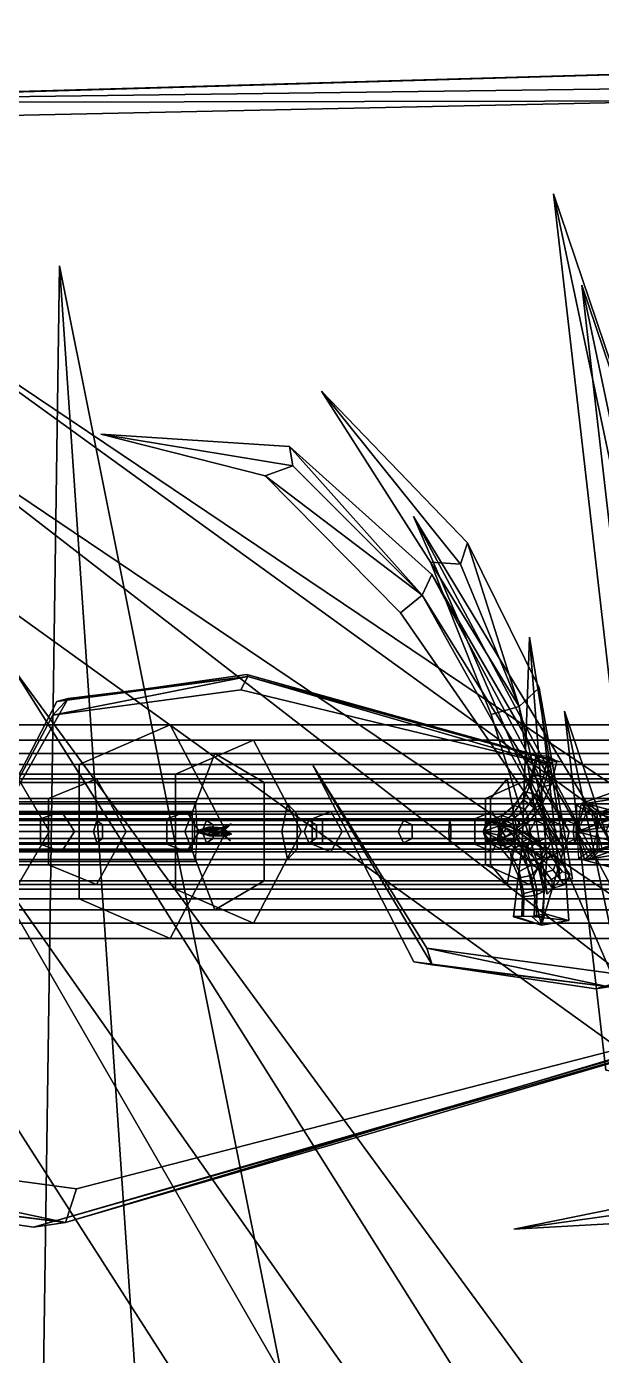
# Model space of a CAD drawing. Header units: metres. Extents: x -236 to 197, y -84 to 78.
# Drawn here: x 63.06 to 74.32, y -10.26 to 15.77 of the extents above; entities that cross this region are included whole.
import ezdxf

# ---------------------------------------------------------------- set-up
doc = ezdxf.new("R2010")
doc.units = ezdxf.units.M

msp = doc.modelspace()

# ---------------------------------------------------------------- linework, layer by layer
at = {"layer": 'Lacypla_Intrnd', "color": 3}
for points in [[(58.173, 1.532, 442.121), (66.749, 1.532, 447.552), (66.157, 0, 448.488), (57.627, 0, 443.084)], [(59.061, 0.961, 440.553), (67.713, 0.961, 446.03), (66.749, 1.532, 447.552), (58.173, 1.532, 442.121)], [(66.749, 1.532, 447.552), (75.048, 1.532, 453.398), (74.411, 0, 454.303), (66.157, 0, 448.488)], [(67.713, 0.961, 446.03), (76.086, 0.961, 451.925), (75.048, 1.532, 453.398), (66.749, 1.532, 447.552)], [(59.061, -0.961, 440.553), (67.713, -0.961, 446.03), (67.713, 0.961, 446.03), (59.061, 0.961, 440.553)], [(67.713, -0.961, 446.03), (76.086, -0.961, 451.925), (76.086, 0.961, 451.925), (67.713, 0.961, 446.03)], [(62.536, 0.586, 705.399), (66.37, 0.586, 705.773), (66.302, 0.367, 706.458), (62.336, 0.367, 706.058)], [(62.659, 0, 704.994), (66.411, 0, 705.352), (66.37, 0.586, 705.773), (62.536, 0.586, 705.399)], [(62.336, 0.367, 706.058), (66.302, 0.367, 706.458), (66.302, -0.367, 706.458), (62.336, -0.367, 706.058)], [(57.627, 0, 443.084), (66.157, 0, 448.488), (66.749, -1.532, 447.552), (58.173, -1.532, 442.121)], [(62.536, -0.586, 705.399), (66.37, -0.586, 705.773), (66.411, 0, 705.352), (62.659, 0, 704.994)], [(66.157, 0, 448.488), (74.411, 0, 454.303), (75.048, -1.532, 453.398), (66.749, -1.532, 447.552)], [(62.336, -0.367, 706.058), (66.302, -0.367, 706.458), (66.37, -0.586, 705.773), (62.536, -0.586, 705.399)], [(58.173, -1.532, 442.121), (66.749, -1.532, 447.552), (67.713, -0.961, 446.03), (59.061, -0.961, 440.553)], [(66.749, -1.532, 447.552), (75.048, -1.532, 453.398), (76.086, -0.961, 451.925), (67.713, -0.961, 446.03)]]:
    msp.add_3dface(points, dxfattribs=at)
at = {"layer": 'Lacypla_Leaf', "color": 3}
for points in [[(56.522, 14.318, 493.762), (107.203, 15.77, 506.805), (55.539, 14.275, 490.538)], [(56.522, 14.318, 493.762), (55.539, 14.275, 490.538), (107.203, 15.77, 506.805)], [(55.539, 14.275, 490.538), (108.556, 14.373, 502.265), (107.203, 15.77, 506.805)], [(55.539, 14.275, 490.538), (107.203, 15.77, 506.805), (108.556, 14.373, 502.265)], [(106.753, 14.963, 511.409), (56.522, 14.318, 493.762), (107.203, 15.77, 506.805)], [(106.753, 14.963, 511.409), (107.203, 15.77, 506.805), (56.522, 14.318, 493.762)], [(56.522, 14.318, 493.762), (106.753, 14.963, 511.409), (53.756, 13.839, 495.441)], [(56.522, 14.318, 493.762), (53.756, 13.839, 495.441), (106.753, 14.963, 511.409)], [(85.13, -22.182, 210.358), (73.386, 12.494, 192.073), (81.38, -25.342, 213.37)], [(85.13, -22.182, 210.358), (81.38, -25.342, 213.37), (73.386, 12.494, 192.073)], [(73.386, 12.494, 192.073), (77.66, -24.722, 211.361), (81.38, -25.342, 213.37)], [(73.386, 12.494, 192.073), (81.38, -25.342, 213.37), (77.66, -24.722, 211.361)], [(63.705, 11.085, 395.62), (63.226, -21.932, 413.14), (65.994, -22.482, 415.671)], [(63.705, 11.085, 395.62), (65.994, -22.482, 415.671), (63.226, -21.932, 413.14)], [(69.871, -19.679, 413.887), (63.705, 11.085, 395.62), (65.994, -22.482, 415.671)], [(69.871, -19.679, 413.887), (65.994, -22.482, 415.671), (63.705, 11.085, 395.62)], [(84.002, -19.003, 567.736), (73.94, 10.704, 552.071), (80.789, -21.71, 570.316)], [(84.002, -19.003, 567.736), (80.789, -21.71, 570.316), (73.94, 10.704, 552.071)], [(73.94, 10.704, 552.071), (77.601, -21.18, 568.595), (80.789, -21.71, 570.316)], [(73.94, 10.704, 552.071), (80.789, -21.71, 570.316), (77.601, -21.18, 568.595)], [(60.614, 8.13, 499.572), (103.97, -21.092, 502.215), (60.252, 10.527, 497.23)], [(60.614, 8.13, 499.572), (60.252, 10.527, 497.23), (103.97, -21.092, 502.215)], [(60.252, 10.527, 497.23), (105.3, -19.785, 497.642), (103.97, -21.092, 502.215)], [(60.252, 10.527, 497.23), (103.97, -21.092, 502.215), (105.3, -19.785, 497.642)], [(70.975, 5.281, 239.751), (68.839, 8.631, 238.342), (71.561, 5.239, 239.673)], [(70.975, 5.281, 239.751), (71.561, 5.239, 239.673), (68.839, 8.631, 238.342)], [(68.839, 8.631, 238.342), (71.7, 5.657, 239.686), (71.561, 5.239, 239.673)], [(68.839, 8.631, 238.342), (71.561, 5.239, 239.673), (71.7, 5.657, 239.686)], [(60.614, 8.13, 499.572), (102.469, -24.274, 505.326), (57.684, 7.985, 501.017)], [(60.614, 8.13, 499.572), (57.684, 7.985, 501.017), (102.469, -24.274, 505.326)], [(102.469, -24.274, 505.326), (60.614, 8.13, 499.572), (103.97, -21.092, 502.215)], [(102.469, -24.274, 505.326), (103.97, -21.092, 502.215), (60.614, 8.13, 499.572)], [(67.732, 6.969, 236.174), (64.516, 7.786, 233.572), (68.279, 7.163, 236.051)], [(67.732, 6.969, 236.174), (68.279, 7.163, 236.051), (64.516, 7.786, 233.572)], [(64.516, 7.786, 233.572), (68.212, 7.542, 235.837), (68.279, 7.163, 236.051)], [(64.516, 7.786, 233.572), (68.279, 7.163, 236.051), (68.212, 7.542, 235.837)], [(68.279, 7.163, 236.051), (68.212, 7.542, 235.837), (70.808, 4.63, 235.593)], [(68.279, 7.163, 236.051), (70.808, 4.63, 235.593), (68.212, 7.542, 235.837)], [(70.808, 4.63, 235.593), (68.212, 7.542, 235.837), (70.998, 5.035, 235.281)], [(70.808, 4.63, 235.593), (70.998, 5.035, 235.281), (68.212, 7.542, 235.837)], [(70.808, 4.63, 235.593), (67.732, 6.969, 236.174), (68.279, 7.163, 236.051)], [(70.808, 4.63, 235.593), (68.279, 7.163, 236.051), (67.732, 6.969, 236.174)], [(70.385, 4.286, 235.769), (67.732, 6.969, 236.174), (70.808, 4.63, 235.593)], [(70.385, 4.286, 235.769), (70.808, 4.63, 235.593), (67.732, 6.969, 236.174)], [(81.008, -10.962, 415.808), (70.639, 6.175, 413.011), (80.634, -12.523, 418.155)], [(81.008, -10.962, 415.808), (80.634, -12.523, 418.155), (70.639, 6.175, 413.011)], [(70.639, 6.175, 413.011), (78.605, -12.217, 418.654), (80.634, -12.523, 418.155)], [(70.639, 6.175, 413.011), (80.634, -12.523, 418.155), (78.605, -12.217, 418.654)], [(71.561, 5.239, 239.673), (71.7, 5.657, 239.686), (72.712, 2.45, 237.694)], [(71.561, 5.239, 239.673), (72.712, 2.45, 237.694), (71.7, 5.657, 239.686)], [(72.712, 2.45, 237.694), (71.7, 5.657, 239.686), (73.103, 2.819, 237.602)], [(72.712, 2.45, 237.694), (73.103, 2.819, 237.602), (71.7, 5.657, 239.686)], [(72.16, 2.298, 237.728), (70.975, 5.281, 239.751), (72.712, 2.45, 237.694)], [(72.16, 2.298, 237.728), (72.712, 2.45, 237.694), (70.975, 5.281, 239.751)], [(72.712, 2.45, 237.694), (70.975, 5.281, 239.751), (71.561, 5.239, 239.673)], [(72.712, 2.45, 237.694), (71.561, 5.239, 239.673), (70.975, 5.281, 239.751)], [(70.998, 5.035, 235.281), (73.691, 0, 232.906), (70.808, 4.63, 235.593)], [(70.998, 5.035, 235.281), (70.808, 4.63, 235.593), (73.691, 0, 232.906)], [(73.691, 0, 232.906), (70.998, 5.035, 235.281), (73.931, -0.027, 232.614)], [(73.691, 0, 232.906), (73.931, -0.027, 232.614), (70.998, 5.035, 235.281)], [(73.603, -0.372, 232.992), (70.385, 4.286, 235.769), (70.808, 4.63, 235.593)], [(73.603, -0.372, 232.992), (70.808, 4.63, 235.593), (70.385, 4.286, 235.769)], [(73.691, 0, 232.906), (70.808, 4.63, 235.593), (73.603, -0.372, 232.992)], [(73.691, 0, 232.906), (73.603, -0.372, 232.992), (70.808, 4.63, 235.593)], [(72.769, -0.254, 241.731), (72.914, 3.812, 242.838), (73.256, -0.534, 241.542)], [(72.769, -0.254, 241.731), (73.256, -0.534, 241.542), (72.914, 3.812, 242.838)], [(72.914, 3.812, 242.838), (73.583, -0.341, 241.764), (73.256, -0.534, 241.542)], [(72.914, 3.812, 242.838), (73.256, -0.534, 241.542), (73.583, -0.341, 241.764)], [(61.906, 0, 501.407), (89.916, -39.869, 482.26), (62.788, 3.202, 500.83)], [(61.906, 0, 501.407), (62.788, 3.202, 500.83), (89.916, -39.869, 482.26)], [(62.788, 3.202, 500.83), (92.196, -36.903, 479.035), (89.916, -39.869, 482.26)], [(62.788, 3.202, 500.83), (89.916, -39.869, 482.26), (92.196, -36.903, 479.035)], [(67.26, 2.777, 232.321), (63.571, 2.285, 231.582), (67.397, 3.038, 231.829)], [(67.26, 2.777, 232.321), (67.397, 3.038, 231.829), (63.571, 2.285, 231.582)], [(67.397, 3.038, 231.829), (63.571, 2.285, 231.582), (63.871, 2.611, 231.188)], [(67.397, 3.038, 231.829), (63.871, 2.611, 231.188), (63.571, 2.285, 231.582)], [(67.397, 3.038, 231.829), (63.655, 2.547, 230.81), (67.377, 3.076, 231.286)], [(67.397, 3.038, 231.829), (67.377, 3.076, 231.286), (63.655, 2.547, 230.81)], [(63.871, 2.611, 231.188), (63.655, 2.547, 230.81), (67.397, 3.038, 231.829)], [(63.871, 2.611, 231.188), (67.397, 3.038, 231.829), (63.655, 2.547, 230.81)], [(73.377, 1.305, 232.743), (67.26, 2.777, 232.321), (67.397, 3.038, 231.829)], [(73.377, 1.305, 232.743), (67.397, 3.038, 231.829), (67.26, 2.777, 232.321)], [(67.377, 3.076, 231.286), (73.231, 1.426, 232.4), (67.397, 3.038, 231.829)], [(67.377, 3.076, 231.286), (67.397, 3.038, 231.829), (73.231, 1.426, 232.4)], [(73.231, 1.426, 232.4), (67.377, 3.076, 231.286), (73.514, 1.365, 232.153)], [(73.231, 1.426, 232.4), (73.514, 1.365, 232.153), (67.377, 3.076, 231.286)], [(73.231, 1.426, 232.4), (67.397, 3.038, 231.829), (73.377, 1.305, 232.743)], [(73.231, 1.426, 232.4), (73.377, 1.305, 232.743), (67.397, 3.038, 231.829)], [(63.571, 2.285, 231.582), (61.658, -1.287, 230.419), (63.871, 2.611, 231.188)], [(63.571, 2.285, 231.582), (63.871, 2.611, 231.188), (61.658, -1.287, 230.419)], [(61.658, -1.287, 230.419), (63.655, 2.547, 230.81), (63.871, 2.611, 231.188)], [(61.658, -1.287, 230.419), (63.871, 2.611, 231.188), (63.655, 2.547, 230.81)], [(73.103, 2.819, 237.602), (73.516, -0.944, 232.713), (72.712, 2.45, 237.694)], [(73.103, 2.819, 237.602), (72.712, 2.45, 237.694), (73.516, -0.944, 232.713)], [(73.516, -0.944, 232.713), (73.103, 2.819, 237.602), (73.754, -0.927, 232.418)], [(73.516, -0.944, 232.713), (73.754, -0.927, 232.418), (73.103, 2.819, 237.602)], [(73.259, -1.222, 232.613), (72.16, 2.298, 237.728), (72.712, 2.45, 237.694)], [(73.259, -1.222, 232.613), (72.712, 2.45, 237.694), (72.16, 2.298, 237.728)], [(73.516, -0.944, 232.713), (72.712, 2.45, 237.694), (73.259, -1.222, 232.613)], [(73.516, -0.944, 232.713), (73.259, -1.222, 232.613), (72.712, 2.45, 237.694)], [(75.818, -4.189, 781.179), (73.6, 2.36, 777.726), (75.11, -4.786, 781.748)], [(75.818, -4.189, 781.179), (75.11, -4.786, 781.748), (73.6, 2.36, 777.726)], [(73.6, 2.36, 777.726), (74.407, -4.669, 781.369), (75.11, -4.786, 781.748)], [(73.6, 2.36, 777.726), (75.11, -4.786, 781.748), (74.407, -4.669, 781.369)], [(70.901, -2.285, 699.549), (68.675, 1.287, 699.783), (71.005, -2.611, 700.034)], [(70.901, -2.285, 699.549), (71.005, -2.611, 700.034), (68.675, 1.287, 699.783)], [(68.675, 1.287, 699.783), (70.648, -2.547, 700.283), (71.005, -2.611, 700.034)], [(68.675, 1.287, 699.783), (71.005, -2.611, 700.034), (70.648, -2.547, 700.283)], [(61.906, 0, 501.407), (86.934, -43.354, 483.269), (58.995, 0.232, 502.879)], [(61.906, 0, 501.407), (58.995, 0.232, 502.879), (86.934, -43.354, 483.269)], [(86.934, -43.354, 483.269), (61.906, 0, 501.407), (89.916, -39.869, 482.26)], [(86.934, -43.354, 483.269), (89.916, -39.869, 482.26), (61.906, 0, 501.407)], [(72.601, -1.669, 238.214), (72.769, -0.254, 241.731), (73.15, -1.831, 238.177)], [(72.601, -1.669, 238.214), (73.15, -1.831, 238.177), (72.769, -0.254, 241.731)], [(73.15, -1.831, 238.177), (72.769, -0.254, 241.731), (73.256, -0.534, 241.542)], [(73.15, -1.831, 238.177), (73.256, -0.534, 241.542), (72.769, -0.254, 241.731)], [(73.256, -0.534, 241.542), (73.583, -0.341, 241.764), (73.15, -1.831, 238.177)], [(73.256, -0.534, 241.542), (73.15, -1.831, 238.177), (73.583, -0.341, 241.764)], [(73.15, -1.831, 238.177), (73.583, -0.341, 241.764), (73.683, -1.738, 238.243)], [(73.15, -1.831, 238.177), (73.683, -1.738, 238.243), (73.583, -0.341, 241.764)], [(79.984, -1.426, 702.941), (74.216, -3.076, 701.445), (80.134, -1.365, 703.284)], [(79.984, -1.426, 702.941), (80.134, -1.365, 703.284), (74.216, -3.076, 701.445)], [(74.216, -3.076, 701.445), (79.984, -1.426, 702.941), (74.466, -3.038, 700.962)], [(74.216, -3.076, 701.445), (74.466, -3.038, 700.962), (79.984, -1.426, 702.941)], [(72.621, -1.658, 231.909), (72.601, -1.669, 238.214), (73.15, -1.831, 238.177)], [(72.621, -1.658, 231.909), (73.15, -1.831, 238.177), (72.601, -1.669, 238.214)], [(72.961, -1.663, 232.102), (73.15, -1.831, 238.177), (72.621, -1.658, 231.909)], [(72.961, -1.663, 232.102), (72.621, -1.658, 231.909), (73.15, -1.831, 238.177)], [(72.961, -1.663, 232.102), (73.683, -1.738, 238.243), (73.222, -1.607, 231.831)], [(72.961, -1.663, 232.102), (73.222, -1.607, 231.831), (73.683, -1.738, 238.243)], [(73.683, -1.738, 238.243), (72.961, -1.663, 232.102), (73.15, -1.831, 238.177)], [(73.683, -1.738, 238.243), (73.15, -1.831, 238.177), (72.961, -1.663, 232.102)], [(74.552, -2.777, 700.458), (70.901, -2.285, 699.549), (74.466, -3.038, 700.962)], [(74.552, -2.777, 700.458), (74.466, -3.038, 700.962), (70.901, -2.285, 699.549)], [(74.466, -3.038, 700.962), (70.901, -2.285, 699.549), (71.005, -2.611, 700.034)], [(74.466, -3.038, 700.962), (71.005, -2.611, 700.034), (70.901, -2.285, 699.549)], [(71.005, -2.611, 700.034), (70.648, -2.547, 700.283), (74.466, -3.038, 700.962)], [(71.005, -2.611, 700.034), (74.466, -3.038, 700.962), (70.648, -2.547, 700.283)], [(74.466, -3.038, 700.962), (70.648, -2.547, 700.283), (74.216, -3.076, 701.445)], [(74.466, -3.038, 700.962), (74.216, -3.076, 701.445), (70.648, -2.547, 700.283)], [(77.725, -3.592, 211.502), (63.822, -7.653, 206.516), (78.425, -3.287, 210.878)], [(77.725, -3.592, 211.502), (78.425, -3.287, 210.878), (63.822, -7.653, 206.516)], [(78.425, -3.287, 210.878), (64.04, -6.995, 205.248), (63.822, -7.653, 206.516)], [(78.425, -3.287, 210.878), (63.822, -7.653, 206.516), (64.04, -6.995, 205.248)], [(77.725, -3.592, 211.502), (63.192, -7.75, 207.734), (78.102, -3.439, 212.367)], [(77.725, -3.592, 211.502), (78.102, -3.439, 212.367), (63.192, -7.75, 207.734)], [(63.192, -7.75, 207.734), (77.725, -3.592, 211.502), (63.822, -7.653, 206.516)], [(63.192, -7.75, 207.734), (63.822, -7.653, 206.516), (77.725, -3.592, 211.502)], [(64.04, -6.995, 205.248), (54.843, -5.757, 202.958), (63.822, -7.653, 206.516)], [(64.04, -6.995, 205.248), (63.822, -7.653, 206.516), (54.843, -5.757, 202.958)], [(63.822, -7.653, 206.516), (54.843, -5.757, 202.958), (55.103, -6.578, 204.179)], [(63.822, -7.653, 206.516), (55.103, -6.578, 204.179), (54.843, -5.757, 202.958)], [(55.103, -6.578, 204.179), (54.203, -6.417, 204.808), (63.822, -7.653, 206.516)], [(55.103, -6.578, 204.179), (63.822, -7.653, 206.516), (54.203, -6.417, 204.808)], [(63.822, -7.653, 206.516), (54.203, -6.417, 204.808), (63.192, -7.75, 207.734)], [(63.822, -7.653, 206.516), (63.192, -7.75, 207.734), (54.203, -6.417, 204.808)], [(76.626, -6.969, 697.178), (72.607, -7.786, 698.154), (77.068, -7.163, 697.523)], [(76.626, -6.969, 697.178), (77.068, -7.163, 697.523), (72.607, -7.786, 698.154)], [(72.607, -7.786, 698.154), (76.916, -7.542, 697.687), (77.068, -7.163, 697.523)], [(72.607, -7.786, 698.154), (77.068, -7.163, 697.523), (76.916, -7.542, 697.687)]]:
    msp.add_3dface(points, dxfattribs=at)
at = {"layer": 'Lacypla_Mrstm', "color": 3}
for points in [[(66.351, 0, 705.965), (66.64, 0.092, 705.981), (66.644, 0.009, 706.003)], [(66.351, 0, 705.965), (66.644, 0.009, 706.003), (66.64, 0.092, 705.981)], [(66.646, -0.002, 705.982), (66.645, 0.072, 705.992), (66.351, 0, 705.965)], [(66.646, -0.002, 705.982), (66.351, 0, 705.965), (66.645, 0.072, 705.992)], [(66.351, 0, 705.965), (66.631, 0.04, 706.076), (66.643, -0.006, 706.005)], [(66.351, 0, 705.965), (66.643, -0.006, 706.005), (66.631, 0.04, 706.076)], [(66.645, 0.011, 705.988), (66.638, 0.024, 706.061), (66.351, 0, 705.965)], [(66.645, 0.011, 705.988), (66.351, 0, 705.965), (66.638, 0.024, 706.061)], [(66.645, -0.013, 705.992), (66.651, 0.021, 705.926), (66.351, 0, 705.965)], [(66.645, -0.013, 705.992), (66.351, 0, 705.965), (66.651, 0.021, 705.926)], [(66.351, 0, 705.965), (66.648, 0.015, 705.903), (66.645, 0.011, 705.988)], [(66.351, 0, 705.965), (66.645, 0.011, 705.988), (66.648, 0.015, 705.903)], [(66.644, 0.009, 706.003), (66.64, -0.058, 706.037), (66.351, 0, 705.965)], [(66.644, 0.009, 706.003), (66.351, 0, 705.965), (66.64, -0.058, 706.037)], [(66.631, 0.04, 706.076), (66.876, 0.073, 706.069), (66.643, -0.006, 706.005)], [(66.631, 0.04, 706.076), (66.643, -0.006, 706.005), (66.876, 0.073, 706.069)], [(66.874, -0.032, 706.092), (66.638, 0.024, 706.061), (66.645, 0.011, 705.988)], [(66.874, -0.032, 706.092), (66.645, 0.011, 705.988), (66.638, 0.024, 706.061)], [(66.64, 0.092, 705.981), (66.887, 0.072, 705.964), (66.644, 0.009, 706.003)], [(66.64, 0.092, 705.981), (66.644, 0.009, 706.003), (66.887, 0.072, 705.964)], [(66.882, -0.081, 706.008), (66.64, -0.058, 706.037), (66.644, 0.009, 706.003)], [(66.882, -0.081, 706.008), (66.644, 0.009, 706.003), (66.64, -0.058, 706.037)], [(66.643, -0.006, 706.005), (66.876, 0.073, 706.069), (66.881, 0.011, 706.023)], [(66.643, -0.006, 706.005), (66.881, 0.011, 706.023), (66.876, 0.073, 706.069)], [(66.889, -0.017, 705.938), (66.643, -0.006, 706.005), (66.881, 0.011, 706.023)], [(66.889, -0.017, 705.938), (66.881, 0.011, 706.023), (66.643, -0.006, 706.005)], [(66.644, 0.009, 706.003), (66.887, 0.072, 705.964), (66.882, 0.009, 706.009)], [(66.644, 0.009, 706.003), (66.882, 0.009, 706.009), (66.887, 0.072, 705.964)], [(66.882, -0.081, 706.008), (66.644, 0.009, 706.003), (66.882, 0.009, 706.009)], [(66.882, -0.081, 706.008), (66.882, 0.009, 706.009), (66.644, 0.009, 706.003)], [(66.876, 0.061, 706.071), (66.645, 0.072, 705.992), (66.646, -0.002, 705.982)], [(66.876, 0.061, 706.071), (66.646, -0.002, 705.982), (66.645, 0.072, 705.992)], [(66.886, 0.07, 705.977), (66.645, -0.013, 705.992), (66.88, -0.002, 706.03)], [(66.886, 0.07, 705.977), (66.88, -0.002, 706.03), (66.645, -0.013, 705.992)], [(66.886, 0.07, 705.977), (66.651, 0.021, 705.926), (66.645, -0.013, 705.992)], [(66.886, 0.07, 705.977), (66.645, -0.013, 705.992), (66.651, 0.021, 705.926)], [(66.648, 0.015, 705.903), (66.89, -0.03, 705.933), (66.645, 0.011, 705.988)], [(66.648, 0.015, 705.903), (66.645, 0.011, 705.988), (66.89, -0.03, 705.933)], [(66.645, 0.011, 705.988), (66.89, -0.03, 705.933), (66.883, -0.006, 706.006)], [(66.645, 0.011, 705.988), (66.883, -0.006, 706.006), (66.89, -0.03, 705.933)], [(66.874, -0.032, 706.092), (66.645, 0.011, 705.988), (66.883, -0.006, 706.006)], [(66.874, -0.032, 706.092), (66.883, -0.006, 706.006), (66.645, 0.011, 705.988)], [(66.876, 0.061, 706.071), (66.646, -0.002, 705.982), (66.881, -0.013, 706.02)], [(66.876, 0.061, 706.071), (66.881, -0.013, 706.02), (66.646, -0.002, 705.982)], [(66.873, -0.026, 706.103), (67.046, 0.142, 706.148), (66.88, -0.002, 706.03)], [(66.873, -0.026, 706.103), (66.88, -0.002, 706.03), (67.046, 0.142, 706.148)], [(66.876, 0.073, 706.069), (67.066, 0.152, 705.936), (66.881, 0.011, 706.023)], [(66.876, 0.073, 706.069), (66.881, 0.011, 706.023), (67.066, 0.152, 705.936)], [(67.04, -0.064, 706.204), (66.876, 0.061, 706.071), (66.881, -0.013, 706.02)], [(67.04, -0.064, 706.204), (66.881, -0.013, 706.02), (66.876, 0.061, 706.071)], [(67.046, 0.142, 706.148), (66.886, 0.07, 705.977), (66.88, -0.002, 706.03)], [(67.046, 0.142, 706.148), (66.88, -0.002, 706.03), (66.886, 0.07, 705.977)], [(67.066, 0.152, 705.936), (66.889, -0.017, 705.938), (66.881, 0.011, 706.023)], [(67.066, 0.152, 705.936), (66.881, 0.011, 706.023), (66.889, -0.017, 705.938)], [(66.887, 0.072, 705.964), (67.074, -0.046, 705.86), (66.882, 0.009, 706.009)], [(66.887, 0.072, 705.964), (66.882, 0.009, 706.009), (67.074, -0.046, 705.86)], [(67.074, -0.046, 705.86), (66.882, -0.081, 706.008), (66.882, 0.009, 706.009)], [(67.074, -0.046, 705.86), (66.882, 0.009, 706.009), (66.882, -0.081, 706.008)], [(66.643, -0.006, 706.005), (66.648, -0.059, 705.953), (66.351, 0, 705.965)], [(66.643, -0.006, 706.005), (66.351, 0, 705.965), (66.648, -0.059, 705.953)], [(66.351, 0, 705.965), (66.632, -0.066, 706.058), (66.645, -0.013, 705.992)], [(66.351, 0, 705.965), (66.645, -0.013, 705.992), (66.632, -0.066, 706.058)], [(66.351, 0, 705.965), (66.643, -0.082, 705.951), (66.646, -0.002, 705.982)], [(66.351, 0, 705.965), (66.646, -0.002, 705.982), (66.643, -0.082, 705.951)], [(66.632, -0.066, 706.058), (66.873, -0.026, 706.103), (66.645, -0.013, 705.992)], [(66.632, -0.066, 706.058), (66.645, -0.013, 705.992), (66.873, -0.026, 706.103)], [(66.643, -0.082, 705.951), (66.881, -0.09, 706.02), (66.646, -0.002, 705.982)], [(66.643, -0.082, 705.951), (66.646, -0.002, 705.982), (66.881, -0.09, 706.02)], [(66.889, -0.017, 705.938), (66.648, -0.059, 705.953), (66.643, -0.006, 706.005)], [(66.889, -0.017, 705.938), (66.643, -0.006, 706.005), (66.648, -0.059, 705.953)], [(66.645, -0.013, 705.992), (66.873, -0.026, 706.103), (66.88, -0.002, 706.03)], [(66.645, -0.013, 705.992), (66.88, -0.002, 706.03), (66.873, -0.026, 706.103)], [(66.646, -0.002, 705.982), (66.881, -0.09, 706.02), (66.881, -0.013, 706.02)], [(66.646, -0.002, 705.982), (66.881, -0.013, 706.02), (66.881, -0.09, 706.02)], [(67.057, -0.182, 706.028), (66.874, -0.032, 706.092), (66.883, -0.006, 706.006)], [(67.057, -0.182, 706.028), (66.883, -0.006, 706.006), (66.874, -0.032, 706.092)], [(66.881, -0.09, 706.02), (67.04, -0.064, 706.204), (66.881, -0.013, 706.02)], [(66.881, -0.09, 706.02), (66.881, -0.013, 706.02), (67.04, -0.064, 706.204)], [(66.89, -0.03, 705.933), (67.057, -0.182, 706.028), (66.883, -0.006, 706.006)], [(66.89, -0.03, 705.933), (66.883, -0.006, 706.006), (67.057, -0.182, 706.028)]]:
    msp.add_3dface(points, dxfattribs=at)
at = {"layer": 'Lacypla_Petiole', "color": 3}
for points in [[(49.135, 2.093, 259.974), (65.874, 2.093, 277.551), (64.091, 1.313, 279.249), (47.194, 1.313, 261.489)], [(50.328, 0, 259.043), (66.97, 0, 276.508), (65.874, 2.093, 277.551), (49.135, 2.093, 259.974)], [(65.874, 2.093, 277.551), (84.256, 2.093, 293.403), (82.648, 1.313, 295.268), (64.091, 1.313, 279.249)], [(66.97, 0, 276.508), (85.245, 0, 292.257), (84.256, 2.093, 293.403), (65.874, 2.093, 277.551)], [(61.267, 0, 497.103), (63.505, 0, 500.281), (62.408, 1.857, 501.054), (60.17, 1.857, 497.876)], [(53.164, 1.794, 610.242), (67.505, 1.794, 625.301), (65.977, 1.125, 626.756), (51.501, 1.125, 611.54)], [(54.186, 0, 609.445), (68.444, 0, 624.407), (67.505, 1.794, 625.301), (53.164, 1.794, 610.242)], [(67.505, 1.794, 625.301), (83.252, 1.794, 638.881), (81.875, 1.125, 640.479), (65.977, 1.125, 626.756)], [(68.444, 0, 624.407), (84.099, 0, 637.9), (83.252, 1.794, 638.881), (67.505, 1.794, 625.301)], [(47.194, 1.313, 261.489), (64.091, 1.313, 279.249), (64.091, -1.313, 279.249), (47.194, -1.313, 261.489)], [(64.091, 1.313, 279.249), (82.648, 1.313, 295.268), (82.648, -1.313, 295.268), (64.091, -1.313, 279.249)], [(73.189, 1.076, 232.081), (73.281, 1.472, 232.183), (73.042, 1.499, 232.297), (72.956, 1.121, 232.202)], [(72.956, 1.121, 232.202), (73.042, 1.499, 232.297), (73.063, 1.426, 232.553), (72.961, 1.001, 232.44)], [(72.961, 1.001, 232.44), (73.063, 1.426, 232.553), (73.315, 1.353, 232.598), (73.197, 0.881, 232.468)], [(73.34, 0.926, 232.248), (73.452, 1.38, 232.372), (73.281, 1.472, 232.183), (73.189, 1.076, 232.081)], [(73.197, 0.881, 232.468), (73.315, 1.353, 232.598), (73.452, 1.38, 232.372), (73.34, 0.926, 232.248)], [(51.501, 1.125, 611.54), (65.977, 1.125, 626.756), (65.977, -1.125, 626.756), (51.501, -1.125, 611.54)], [(65.977, 1.125, 626.756), (81.875, 1.125, 640.479), (81.875, -1.125, 640.479), (65.977, -1.125, 626.756)], [(72.811, 0.785, 232.042), (72.956, 1.121, 232.202), (72.961, 1.001, 232.44), (72.793, 0.626, 232.254)], [(73.035, 0.726, 231.912), (73.189, 1.076, 232.081), (72.956, 1.121, 232.202), (72.811, 0.785, 232.042)], [(73.157, 0.525, 232.046), (73.34, 0.926, 232.248), (73.189, 1.076, 232.081), (73.035, 0.726, 231.912)], [(56.819, 1.035, 706.958), (64.43, 1.035, 716.229), (63.489, 0.649, 717.001), (55.807, 0.649, 707.634)], [(57.44, 0, 706.542), (65.008, 0, 715.755), (64.43, 1.035, 716.229), (56.819, 1.035, 706.958)], [(60.913, 1.035, 440.675), (72.475, 1.035, 443.872), (72.15, 0.649, 445.045), (60.476, 0.649, 441.81)], [(61.183, 0, 439.977), (72.674, 0, 443.152), (72.475, 1.035, 443.872), (60.913, 1.035, 440.675)], [(64.43, 1.035, 716.229), (72.912, 1.035, 724.71), (72.052, 0.649, 725.57), (63.489, 0.649, 717.001)], [(65.008, 0, 715.755), (73.441, 0, 724.181), (72.912, 1.035, 724.71), (64.43, 1.035, 716.229)], [(72.912, 1.035, 724.71), (82.186, 1.035, 732.318), (81.414, 0.649, 733.259), (72.052, 0.649, 725.57)], [(72.475, 1.035, 443.872), (84.293, 1.035, 445.922), (84.086, 0.649, 447.12), (72.15, 0.649, 445.045)], [(72.674, 0, 443.152), (84.421, 0, 445.185), (84.293, 1.035, 445.922), (72.475, 1.035, 443.872)], [(72.615, 0.513, 231.826), (72.811, 0.785, 232.042), (72.793, 0.626, 232.254), (72.568, 0.322, 232.006)], [(72.829, 0.442, 231.684), (73.035, 0.726, 231.912), (72.811, 0.785, 232.042), (72.615, 0.513, 231.826)], [(72.793, 0.626, 232.254), (72.961, 1.001, 232.44), (73.197, 0.881, 232.468), (73.005, 0.466, 232.257)], [(73.441, 0, 724.181), (82.66, 0, 731.74), (82.186, 1.035, 732.318), (72.912, 1.035, 724.71)], [(73.005, 0.466, 232.257), (73.197, 0.881, 232.468), (73.34, 0.926, 232.248), (73.157, 0.525, 232.046)], [(73.844, 0, 212.49), (74.841, 0.357, 212.077), (74.834, 0.873, 212.505), (73.837, 0.516, 212.918)], [(73.837, 0.516, 212.918), (74.834, 0.873, 212.505), (75.138, 0.68, 213.071), (74.14, 0.324, 213.484)], [(55.807, 0.649, 707.634), (63.489, 0.649, 717.001), (63.489, -0.649, 717.001), (55.807, -0.649, 707.634)], [(60.476, 0.649, 441.81), (72.15, 0.649, 445.045), (72.15, -0.649, 445.045), (60.476, -0.649, 441.81)], [(62.069, 0, 216.709), (68.06, 0, 214.888), (68.174, 0.543, 215.264), (62.145, 0.543, 217.094)], [(62.145, 0.543, 217.094), (68.174, 0.543, 215.264), (68.359, 0.341, 215.876), (62.27, 0.341, 217.721)], [(63.489, 0.649, 717.001), (72.052, 0.649, 725.57), (72.052, -0.649, 725.57), (63.489, -0.649, 717.001)], [(68.06, 0, 214.888), (73.844, 0, 212.49), (73.994, 0.543, 212.852), (68.174, 0.543, 215.264)], [(68.174, 0.543, 215.264), (73.994, 0.543, 212.852), (74.239, 0.341, 213.443), (68.359, 0.341, 215.876)], [(72.052, 0.649, 725.57), (81.414, 0.649, 733.259), (81.414, -0.649, 733.259), (72.052, -0.649, 725.57)], [(72.15, 0.649, 445.045), (84.086, 0.649, 447.12), (84.086, -0.649, 447.12), (72.15, -0.649, 445.045)], [(72.568, 0.322, 232.006), (72.793, 0.626, 232.254), (73.005, 0.466, 232.257), (72.752, 0.132, 231.977)], [(72.752, 0.132, 231.977), (73.005, 0.466, 232.257), (73.157, 0.525, 232.046), (72.914, 0.203, 231.778)], [(72.914, 0.203, 231.778), (73.157, 0.525, 232.046), (73.035, 0.726, 231.912), (72.829, 0.442, 231.684)], [(73.844, 0, 212.49), (74.883, 0.167, 212.059), (74.96, 0.704, 212.453), (73.92, 0.537, 212.883)], [(73.844, 0, 212.49), (74.894, 0, 212.054), (75.045, 0.543, 212.417), (73.994, 0.543, 212.852)], [(73.844, 0, 212.49), (74.863, -0.276, 212.067), (75.135, 0.251, 212.38), (74.116, 0.527, 212.802)], [(73.92, 0.537, 212.883), (74.96, 0.704, 212.453), (75.232, 0.504, 213.032), (74.192, 0.337, 213.462)], [(73.994, 0.543, 212.852), (75.045, 0.543, 212.417), (75.289, 0.341, 213.008), (74.239, 0.341, 213.443)], [(74.116, 0.527, 212.802), (75.135, 0.251, 212.38), (75.334, 0.054, 212.989), (74.315, 0.331, 213.411)], [(74.14, 0.324, 213.484), (75.138, 0.68, 213.071), (75.335, 0.033, 212.989), (74.337, -0.324, 213.402)], [(61.678, 0.395, 778.958), (63.745, 0.395, 783.064), (63.33, 0.248, 783.273), (61.263, 0.248, 779.167)], [(61.933, 0, 778.829), (64, 0, 782.935), (63.745, 0.395, 783.064), (61.678, 0.395, 778.958)], [(62.27, 0.341, 217.721), (68.359, 0.341, 215.876), (68.359, -0.341, 215.876), (62.27, -0.341, 217.721)], [(63.745, 0.395, 783.064), (66.198, 0.395, 786.937), (65.805, 0.248, 787.186), (63.33, 0.248, 783.273)], [(64, 0, 782.935), (66.44, 0, 786.784), (66.198, 0.395, 786.937), (63.745, 0.395, 783.064)], [(66.198, 0.395, 786.937), (69.019, 0.395, 790.551), (68.653, 0.248, 790.837), (65.805, 0.248, 787.186)], [(66.44, 0, 786.784), (69.245, 0, 790.375), (69.019, 0.395, 790.551), (66.198, 0.395, 786.937)], [(68.359, 0.341, 215.876), (74.239, 0.341, 213.443), (74.239, -0.341, 213.443), (68.359, -0.341, 215.876)], [(69.019, 0.395, 790.551), (72.181, 0.395, 793.87), (71.844, 0.248, 794.191), (68.653, 0.248, 790.837)], [(69.245, 0, 790.375), (72.388, 0, 793.673), (72.181, 0.395, 793.87), (69.019, 0.395, 790.551)], [(72.181, 0.395, 793.87), (75.653, 0.395, 796.864), (75.349, 0.248, 797.217), (71.844, 0.248, 794.191)], [(72.087, 0.209, 231.243), (72.381, 0.319, 231.568), (72.301, 0.11, 231.711), (72.007, 0, 231.387)], [(72.288, 0.131, 231.087), (72.582, 0.241, 231.412), (72.381, 0.319, 231.568), (72.087, 0.209, 231.243)], [(72.388, 0, 793.673), (75.84, 0, 796.648), (75.653, 0.395, 796.864), (72.181, 0.395, 793.87)], [(72.381, 0.319, 231.568), (72.615, 0.513, 231.826), (72.568, 0.322, 232.006), (72.301, 0.11, 231.711)], [(72.301, 0.11, 231.711), (72.568, 0.322, 232.006), (72.752, 0.132, 231.977), (72.451, -0.1, 231.645)], [(72.582, 0.241, 231.412), (72.829, 0.442, 231.684), (72.615, 0.513, 231.826), (72.381, 0.319, 231.568)], [(72.626, -0.022, 231.46), (72.914, 0.203, 231.778), (72.829, 0.442, 231.684), (72.582, 0.241, 231.412)], [(74.151, -0.516, 212.787), (75.149, -0.159, 212.374), (74.841, 0.357, 212.077), (73.844, 0, 212.49)], [(74.315, 0.331, 213.411), (75.334, 0.054, 212.989), (75.181, -0.607, 213.053), (74.162, -0.331, 213.475)], [(74.192, 0.337, 213.462), (75.232, 0.504, 213.032), (75.324, -0.17, 212.993), (74.285, -0.337, 213.424)], [(74.239, 0.341, 213.443), (75.289, 0.341, 213.008), (75.289, -0.341, 213.008), (74.239, -0.341, 213.443)], [(61.263, 0.248, 779.167), (63.33, 0.248, 783.273), (63.33, -0.248, 783.273), (61.263, -0.248, 779.167)], [(62.17, 0.216, 223.901), (64.437, 0.216, 224.973), (64.37, 0, 225.114), (62.103, 0, 224.042)], [(62.278, 0.135, 223.672), (64.545, 0.135, 224.744), (64.437, 0.216, 224.973), (62.17, 0.216, 223.901)], [(62.278, -0.135, 223.672), (64.545, -0.135, 224.744), (64.545, 0.135, 224.744), (62.278, 0.135, 223.672)], [(63.33, 0.248, 783.273), (65.805, 0.248, 787.186), (65.805, -0.248, 787.186), (63.33, -0.248, 783.273)], [(64.437, 0.216, 224.973), (66.582, 0.216, 226.259), (66.501, 0, 226.393), (64.37, 0, 225.114)], [(64.545, 0.135, 224.744), (66.712, 0.135, 226.042), (66.582, 0.216, 226.259), (64.437, 0.216, 224.973)], [(64.545, -0.135, 224.744), (66.712, -0.135, 226.042), (66.712, 0.135, 226.042), (64.545, 0.135, 224.744)], [(65.805, 0.248, 787.186), (68.653, 0.248, 790.837), (68.653, -0.248, 790.837), (65.805, -0.248, 787.186)], [(66.351, 0, 705.738), (68.859, 0, 705.738), (68.859, 0.216, 705.894), (66.351, 0.216, 705.894)], [(66.351, 0.216, 705.894), (68.859, 0.216, 705.894), (68.859, 0.135, 706.148), (66.351, 0.135, 706.148)], [(66.351, 0.135, 706.148), (68.859, 0.135, 706.148), (68.859, -0.135, 706.148), (66.351, -0.135, 706.148)], [(66.582, 0.216, 226.259), (68.59, 0.216, 227.749), (68.497, 0, 227.874), (66.501, 0, 226.393)], [(66.712, 0.135, 226.042), (68.741, 0.135, 227.545), (68.59, 0.216, 227.749), (66.582, 0.216, 226.259)], [(66.712, -0.135, 226.042), (68.741, -0.135, 227.545), (68.741, 0.135, 227.545), (66.712, 0.135, 226.042)], [(67.505, -1.794, 625.301), (83.252, -1.794, 638.881), (84.099, 0, 637.9), (68.444, 0, 624.407)], [(68.174, -0.543, 215.264), (73.994, -0.543, 212.852), (73.844, 0, 212.49), (68.06, 0, 214.888)], [(68.59, 0.216, 227.749), (70.443, 0.216, 229.429), (70.338, 0, 229.544), (68.497, 0, 227.874)], [(68.741, 0.135, 227.545), (70.613, 0.135, 229.241), (70.443, 0.216, 229.429), (68.59, 0.216, 227.749)], [(68.653, 0.248, 790.837), (71.844, 0.248, 794.191), (71.844, -0.248, 794.191), (68.653, -0.248, 790.837)], [(68.741, -0.135, 227.545), (70.613, -0.135, 229.241), (70.613, 0.135, 229.241), (68.741, 0.135, 227.545)], [(68.859, 0, 705.738), (71.332, 0, 705.493), (71.347, 0.216, 705.649), (68.859, 0.216, 705.894)], [(68.859, 0.216, 705.894), (71.347, 0.216, 705.649), (71.372, 0.135, 705.901), (68.859, 0.135, 706.148)], [(68.859, 0.135, 706.148), (71.372, 0.135, 705.901), (71.372, -0.135, 705.901), (68.859, -0.135, 706.148)], [(68.859, -0.216, 705.894), (71.347, -0.216, 705.649), (71.332, 0, 705.493), (68.859, 0, 705.738)], [(70.443, 0.216, 229.429), (72.122, 0.216, 231.282), (72.007, 0, 231.387), (70.338, 0, 229.544)], [(70.613, 0.135, 229.241), (72.31, 0.135, 231.112), (72.122, 0.216, 231.282), (70.443, 0.216, 229.429)], [(70.613, -0.135, 229.241), (72.31, -0.135, 231.112), (72.31, 0.135, 231.112), (70.613, 0.135, 229.241)], [(71.332, 0, 705.493), (73.77, 0, 705.007), (73.8, 0.216, 705.16), (71.347, 0.216, 705.649)], [(71.347, -0.216, 705.649), (73.8, -0.216, 705.16), (73.77, 0, 705.007), (71.332, 0, 705.493)], [(71.347, 0.216, 705.649), (73.8, 0.216, 705.16), (73.85, 0.135, 705.409), (71.372, 0.135, 705.901)], [(71.372, 0.135, 705.901), (73.85, 0.135, 705.409), (73.85, -0.135, 705.409), (71.372, -0.135, 705.901)], [(71.844, 0.248, 794.191), (75.349, 0.248, 797.217), (75.349, -0.248, 797.217), (71.844, -0.248, 794.191)], [(72.122, 0.216, 231.282), (72.425, 0.216, 231.617), (72.31, 0, 231.721), (72.007, 0, 231.387)], [(72.143, 0.213, 231.305), (72.443, 0.147, 231.636), (72.306, -0.066, 231.718), (72.007, 0, 231.387)], [(72.168, 0.205, 231.332), (72.455, 0.063, 231.65), (72.294, -0.141, 231.704), (72.007, 0, 231.387)], [(72.007, 0, 231.387), (72.301, 0.11, 231.711), (72.451, -0.1, 231.645), (72.157, -0.209, 231.321)], [(72.31, 0.135, 231.112), (72.613, 0.135, 231.446), (72.425, 0.216, 231.617), (72.122, 0.216, 231.282)], [(72.323, 0.134, 231.126), (72.623, 0.068, 231.457), (72.443, 0.147, 231.636), (72.143, 0.213, 231.305)], [(72.339, 0.128, 231.143), (72.626, -0.013, 231.461), (72.455, 0.063, 231.65), (72.168, 0.205, 231.332)], [(72.282, -0.128, 231.08), (72.569, -0.27, 231.398), (72.626, -0.013, 231.461), (72.339, 0.128, 231.143)], [(72.332, -0.131, 231.136), (72.626, -0.022, 231.46), (72.582, 0.241, 231.412), (72.288, 0.131, 231.087)], [(72.455, 0.063, 231.65), (72.74, -0.237, 231.963), (72.538, -0.41, 231.973), (72.294, -0.141, 231.704)], [(72.297, -0.134, 231.097), (72.597, -0.2, 231.428), (72.623, 0.068, 231.457), (72.323, 0.134, 231.126)], [(72.443, 0.147, 231.636), (72.754, 0.009, 231.979), (72.597, -0.197, 232.038), (72.306, -0.066, 231.718)], [(72.425, 0.216, 231.617), (72.728, 0.216, 231.951), (72.613, 0, 232.056), (72.31, 0, 231.721)], [(72.31, -0.135, 231.112), (72.613, -0.135, 231.446), (72.613, 0.135, 231.446), (72.31, 0.135, 231.112)], [(72.613, 0.135, 231.446), (72.916, 0.135, 231.781), (72.728, 0.216, 231.951), (72.425, 0.216, 231.617)], [(72.623, 0.068, 231.457), (72.926, -0.068, 231.792), (72.754, 0.009, 231.979), (72.443, 0.147, 231.636)], [(72.451, -0.1, 231.645), (72.752, 0.132, 231.977), (72.914, 0.203, 231.778), (72.626, -0.022, 231.46)], [(72.626, -0.013, 231.461), (72.895, -0.302, 231.758), (72.74, -0.237, 231.963), (72.455, 0.063, 231.65)], [(72.475, -1.035, 443.872), (84.293, -1.035, 445.922), (84.421, 0, 445.185), (72.674, 0, 443.152)], [(72.597, -0.2, 231.428), (72.874, -0.327, 231.733), (72.926, -0.068, 231.792), (72.623, 0.068, 231.457)], [(72.754, 0.009, 231.979), (73.048, -0.195, 232.304), (72.871, -0.39, 232.34), (72.597, -0.197, 232.038)], [(72.728, 0.216, 231.951), (73.032, 0.216, 232.285), (72.916, 0, 232.39), (72.613, 0, 232.056)], [(72.613, -0.135, 231.446), (72.916, -0.135, 231.781), (72.916, 0.135, 231.781), (72.613, 0.135, 231.446)], [(72.916, 0.135, 231.781), (73.219, 0.135, 232.115), (73.032, 0.216, 232.285), (72.728, 0.216, 231.951)], [(72.926, -0.068, 231.792), (73.213, -0.268, 232.108), (73.048, -0.195, 232.304), (72.754, 0.009, 231.979)], [(72.912, -1.035, 724.71), (82.186, -1.035, 732.318), (82.66, 0, 731.74), (73.441, 0, 724.181)], [(73.032, 0.216, 232.285), (73.335, 0.216, 232.62), (73.219, 0, 232.725), (72.916, 0, 232.39)], [(72.916, -0.135, 231.781), (73.219, -0.135, 232.115), (73.219, 0.135, 232.115), (72.916, 0.135, 231.781)], [(73.219, 0.135, 232.115), (73.523, 0.135, 232.45), (73.335, 0.216, 232.62), (73.032, 0.216, 232.285)], [(73.335, 0.216, 232.62), (73.638, 0.216, 232.954), (73.522, 0, 233.059), (73.219, 0, 232.725)], [(73.219, -0.135, 232.115), (73.523, -0.135, 232.45), (73.523, 0.135, 232.45), (73.219, 0.135, 232.115)], [(73.523, 0.135, 232.45), (73.826, 0.135, 232.784), (73.638, 0.216, 232.954), (73.335, 0.216, 232.62)], [(73.523, -0.135, 232.45), (73.826, -0.135, 232.784), (73.826, 0.135, 232.784), (73.523, 0.135, 232.45)], [(73.77, 0, 705.007), (76.148, 0, 704.285), (76.193, 0.216, 704.434), (73.8, 0.216, 705.16)], [(73.8, -0.216, 705.16), (76.193, -0.216, 704.434), (76.148, 0, 704.285), (73.77, 0, 705.007)], [(73.8, 0.216, 705.16), (76.193, 0.216, 704.434), (76.267, 0.135, 704.677), (73.85, 0.135, 705.409)], [(74.068, -0.537, 212.822), (75.107, -0.371, 212.392), (74.883, 0.167, 212.059), (73.844, 0, 212.49)], [(73.872, -0.527, 212.903), (74.891, -0.803, 212.481), (74.863, -0.276, 212.067), (73.844, 0, 212.49)], [(73.994, -0.543, 212.852), (75.045, -0.543, 212.417), (74.894, 0, 212.054), (73.844, 0, 212.49)], [(73.85, 0.135, 705.409), (76.267, 0.135, 704.677), (76.267, -0.135, 704.677), (73.85, -0.135, 705.409)], [(74.337, -0.324, 213.402), (75.335, 0.033, 212.989), (75.149, -0.159, 212.374), (74.151, -0.516, 212.787)], [(49.135, -2.093, 259.974), (65.874, -2.093, 277.551), (66.97, 0, 276.508), (50.328, 0, 259.043)], [(53.164, -1.794, 610.242), (67.505, -1.794, 625.301), (68.444, 0, 624.407), (54.186, 0, 609.445)], [(56.819, -1.035, 706.958), (64.43, -1.035, 716.229), (65.008, 0, 715.755), (57.44, 0, 706.542)], [(60.17, -1.857, 497.876), (62.408, -1.857, 501.054), (63.505, 0, 500.281), (61.267, 0, 497.103)], [(60.913, -1.035, 440.675), (72.475, -1.035, 443.872), (72.674, 0, 443.152), (61.183, 0, 439.977)], [(61.263, -0.248, 779.167), (63.33, -0.248, 783.273), (63.745, -0.395, 783.064), (61.678, -0.395, 778.958)], [(61.678, -0.395, 778.958), (63.745, -0.395, 783.064), (64, 0, 782.935), (61.933, 0, 778.829)], [(62.145, -0.543, 217.094), (68.174, -0.543, 215.264), (68.06, 0, 214.888), (62.069, 0, 216.709)], [(62.103, 0, 224.042), (64.37, 0, 225.114), (64.437, -0.216, 224.973), (62.17, -0.216, 223.901)], [(62.17, -0.216, 223.901), (64.437, -0.216, 224.973), (64.545, -0.135, 224.744), (62.278, -0.135, 223.672)], [(63.33, -0.248, 783.273), (65.805, -0.248, 787.186), (66.198, -0.395, 786.937), (63.745, -0.395, 783.064)], [(63.745, -0.395, 783.064), (66.198, -0.395, 786.937), (66.44, 0, 786.784), (64, 0, 782.935)], [(64.37, 0, 225.114), (66.501, 0, 226.393), (66.582, -0.216, 226.259), (64.437, -0.216, 224.973)], [(64.43, -1.035, 716.229), (72.912, -1.035, 724.71), (73.441, 0, 724.181), (65.008, 0, 715.755)], [(64.437, -0.216, 224.973), (66.582, -0.216, 226.259), (66.712, -0.135, 226.042), (64.545, -0.135, 224.744)], [(65.805, -0.248, 787.186), (68.653, -0.248, 790.837), (69.019, -0.395, 790.551), (66.198, -0.395, 786.937)], [(65.874, -2.093, 277.551), (84.256, -2.093, 293.403), (85.245, 0, 292.257), (66.97, 0, 276.508)], [(66.198, -0.395, 786.937), (69.019, -0.395, 790.551), (69.245, 0, 790.375), (66.44, 0, 786.784)], [(66.351, -0.216, 705.894), (68.859, -0.216, 705.894), (68.859, 0, 705.738), (66.351, 0, 705.738)], [(66.351, -0.135, 706.148), (68.859, -0.135, 706.148), (68.859, -0.216, 705.894), (66.351, -0.216, 705.894)], [(66.501, 0, 226.393), (68.497, 0, 227.874), (68.59, -0.216, 227.749), (66.582, -0.216, 226.259)], [(66.582, -0.216, 226.259), (68.59, -0.216, 227.749), (68.741, -0.135, 227.545), (66.712, -0.135, 226.042)], [(68.497, 0, 227.874), (70.338, 0, 229.544), (70.443, -0.216, 229.429), (68.59, -0.216, 227.749)], [(68.59, -0.216, 227.749), (70.443, -0.216, 229.429), (70.613, -0.135, 229.241), (68.741, -0.135, 227.545)], [(68.653, -0.248, 790.837), (71.844, -0.248, 794.191), (72.181, -0.395, 793.87), (69.019, -0.395, 790.551)], [(68.859, -0.135, 706.148), (71.372, -0.135, 705.901), (71.347, -0.216, 705.649), (68.859, -0.216, 705.894)], [(69.019, -0.395, 790.551), (72.181, -0.395, 793.87), (72.388, 0, 793.673), (69.245, 0, 790.375)], [(70.338, 0, 229.544), (72.007, 0, 231.387), (72.122, -0.216, 231.282), (70.443, -0.216, 229.429)], [(70.443, -0.216, 229.429), (72.122, -0.216, 231.282), (72.31, -0.135, 231.112), (70.613, -0.135, 229.241)], [(71.372, -0.135, 705.901), (73.85, -0.135, 705.409), (73.8, -0.216, 705.16), (71.347, -0.216, 705.649)], [(71.844, -0.248, 794.191), (75.349, -0.248, 797.217), (75.653, -0.395, 796.864), (72.181, -0.395, 793.87)], [(72.007, 0, 231.387), (72.294, -0.141, 231.704), (72.365, -0.346, 231.549), (72.077, -0.205, 231.232)], [(72.007, 0, 231.387), (72.306, -0.066, 231.718), (72.401, -0.28, 231.589), (72.101, -0.213, 231.259)], [(72.007, 0, 231.387), (72.31, 0, 231.721), (72.425, -0.216, 231.617), (72.122, -0.216, 231.282)], [(72.077, -0.205, 231.232), (72.365, -0.346, 231.549), (72.569, -0.27, 231.398), (72.282, -0.128, 231.08)], [(72.101, -0.213, 231.259), (72.401, -0.28, 231.589), (72.597, -0.2, 231.428), (72.297, -0.134, 231.097)], [(72.122, -0.216, 231.282), (72.425, -0.216, 231.617), (72.613, -0.135, 231.446), (72.31, -0.135, 231.112)], [(72.157, -0.209, 231.321), (72.451, -0.1, 231.645), (72.626, -0.022, 231.46), (72.332, -0.131, 231.136)], [(72.181, -0.395, 793.87), (75.653, -0.395, 796.864), (75.84, 0, 796.648), (72.388, 0, 793.673)], [(72.294, -0.141, 231.704), (72.538, -0.41, 231.973), (72.567, -0.584, 231.773), (72.365, -0.346, 231.549)], [(72.306, -0.066, 231.718), (72.597, -0.197, 232.038), (72.67, -0.404, 231.887), (72.401, -0.28, 231.589)], [(72.31, 0, 231.721), (72.613, 0, 232.056), (72.728, -0.216, 231.951), (72.425, -0.216, 231.617)], [(72.401, -0.28, 231.589), (72.67, -0.404, 231.887), (72.874, -0.327, 231.733), (72.597, -0.2, 231.428)], [(72.425, -0.216, 231.617), (72.728, -0.216, 231.951), (72.916, -0.135, 231.781), (72.613, -0.135, 231.446)], [(72.74, -0.237, 231.963), (72.946, -0.655, 232.191), (72.713, -0.779, 232.166), (72.538, -0.41, 231.973)], [(72.569, -0.27, 231.398), (72.787, -0.519, 231.638), (72.895, -0.302, 231.758), (72.626, -0.013, 231.461)], [(72.597, -0.197, 232.038), (72.871, -0.39, 232.34), (72.924, -0.585, 232.167), (72.67, -0.404, 231.887)], [(72.613, 0, 232.056), (72.916, 0, 232.39), (73.032, -0.216, 232.285), (72.728, -0.216, 231.951)], [(72.728, -0.216, 231.951), (73.032, -0.216, 232.285), (73.219, -0.135, 232.115), (72.916, -0.135, 231.781)], [(72.895, -0.302, 231.758), (73.09, -0.702, 231.972), (72.946, -0.655, 232.191), (72.74, -0.237, 231.963)], [(73.048, -0.195, 232.304), (73.319, -0.462, 232.602), (73.123, -0.641, 232.618), (72.871, -0.39, 232.34)], [(72.874, -0.327, 231.733), (73.135, -0.512, 232.022), (73.213, -0.268, 232.108), (72.926, -0.068, 231.792)], [(72.916, 0, 232.39), (73.219, 0, 232.725), (73.335, -0.216, 232.62), (73.032, -0.216, 232.285)], [(73.032, -0.216, 232.285), (73.335, -0.216, 232.62), (73.523, -0.135, 232.45), (73.219, -0.135, 232.115)], [(73.213, -0.268, 232.108), (73.477, -0.528, 232.399), (73.319, -0.462, 232.602), (73.048, -0.195, 232.304)], [(73.219, 0, 232.725), (73.522, 0, 233.059), (73.638, -0.216, 232.954), (73.335, -0.216, 232.62)], [(73.335, -0.216, 232.62), (73.638, -0.216, 232.954), (73.826, -0.135, 232.784), (73.523, -0.135, 232.45)], [(73.85, -0.135, 705.409), (76.267, -0.135, 704.677), (76.193, -0.216, 704.434), (73.8, -0.216, 705.16)], [(74.285, -0.337, 213.424), (75.324, -0.17, 212.993), (75.107, -0.371, 212.392), (74.068, -0.537, 212.822)], [(62.27, -0.341, 217.721), (68.359, -0.341, 215.876), (68.174, -0.543, 215.264), (62.145, -0.543, 217.094)], [(68.359, -0.341, 215.876), (74.239, -0.341, 213.443), (73.994, -0.543, 212.852), (68.174, -0.543, 215.264)], [(72.365, -0.346, 231.549), (72.567, -0.584, 231.773), (72.787, -0.519, 231.638), (72.569, -0.27, 231.398)], [(72.538, -0.41, 231.973), (72.713, -0.779, 232.166), (72.71, -0.904, 231.93), (72.567, -0.584, 231.773)], [(72.567, -0.584, 231.773), (72.71, -0.904, 231.93), (72.942, -0.857, 231.809), (72.787, -0.519, 231.638)], [(72.67, -0.404, 231.887), (72.924, -0.585, 232.167), (73.135, -0.512, 232.022), (72.874, -0.327, 231.733)], [(72.787, -0.519, 231.638), (72.942, -0.857, 231.809), (73.09, -0.702, 231.972), (72.895, -0.302, 231.758)], [(72.871, -0.39, 232.34), (73.123, -0.641, 232.618), (73.158, -0.82, 232.425), (72.924, -0.585, 232.167)], [(72.924, -0.585, 232.167), (73.158, -0.82, 232.425), (73.376, -0.753, 232.287), (73.135, -0.512, 232.022)], [(73.319, -0.462, 232.602), (73.56, -0.784, 232.869), (73.347, -0.944, 232.866), (73.123, -0.641, 232.618)], [(73.135, -0.512, 232.022), (73.376, -0.753, 232.287), (73.477, -0.528, 232.399), (73.213, -0.268, 232.108)], [(73.477, -0.528, 232.399), (73.712, -0.844, 232.658), (73.56, -0.784, 232.869), (73.319, -0.462, 232.602)], [(74.162, -0.331, 213.475), (75.181, -0.607, 213.053), (74.891, -0.803, 212.481), (73.872, -0.527, 212.903)], [(74.239, -0.341, 213.443), (75.289, -0.341, 213.008), (75.045, -0.543, 212.417), (73.994, -0.543, 212.852)], [(55.807, -0.649, 707.634), (63.489, -0.649, 717.001), (64.43, -1.035, 716.229), (56.819, -1.035, 706.958)], [(60.476, -0.649, 441.81), (72.15, -0.649, 445.045), (72.475, -1.035, 443.872), (60.913, -1.035, 440.675)], [(63.489, -0.649, 717.001), (72.052, -0.649, 725.57), (72.912, -1.035, 724.71), (64.43, -1.035, 716.229)], [(72.052, -0.649, 725.57), (81.414, -0.649, 733.259), (82.186, -1.035, 732.318), (72.912, -1.035, 724.71)], [(72.15, -0.649, 445.045), (84.086, -0.649, 447.12), (84.293, -1.035, 445.922), (72.475, -1.035, 443.872)], [(72.713, -0.779, 232.166), (72.8, -1.212, 232.263), (72.777, -1.274, 232.005), (72.71, -0.904, 231.93)], [(72.946, -0.655, 232.191), (73.055, -1.149, 232.311), (72.8, -1.212, 232.263), (72.713, -0.779, 232.166)], [(72.942, -0.857, 231.809), (73.017, -1.251, 231.892), (73.191, -1.172, 232.083), (73.09, -0.702, 231.972)], [(73.09, -0.702, 231.972), (73.191, -1.172, 232.083), (73.055, -1.149, 232.311), (72.946, -0.655, 232.191)], [(73.123, -0.641, 232.618), (73.347, -0.944, 232.866), (73.365, -1.104, 232.654), (73.158, -0.82, 232.425)], [(73.158, -0.82, 232.425), (73.365, -1.104, 232.654), (73.59, -1.044, 232.524), (73.376, -0.753, 232.287)], [(73.376, -0.753, 232.287), (73.59, -1.044, 232.524), (73.712, -0.844, 232.658), (73.477, -0.528, 232.399)], [(72.71, -0.904, 231.93), (72.777, -1.274, 232.005), (73.017, -1.251, 231.892), (72.942, -0.857, 231.809)], [(51.501, -1.125, 611.54), (65.977, -1.125, 626.756), (67.505, -1.794, 625.301), (53.164, -1.794, 610.242)], [(65.977, -1.125, 626.756), (81.875, -1.125, 640.479), (83.252, -1.794, 638.881), (67.505, -1.794, 625.301)], [(72.8, -1.212, 232.263), (72.793, -1.663, 232.254), (72.764, -1.657, 231.99), (72.777, -1.274, 232.005)], [(72.777, -1.274, 232.005), (72.764, -1.657, 231.99), (73.006, -1.659, 231.879), (73.017, -1.251, 231.892)], [(73.055, -1.149, 232.311), (73.053, -1.668, 232.31), (72.793, -1.663, 232.254), (72.8, -1.212, 232.263)], [(73.017, -1.251, 231.892), (73.006, -1.659, 231.879), (73.187, -1.666, 232.08), (73.191, -1.172, 232.083)], [(73.191, -1.172, 232.083), (73.187, -1.666, 232.08), (73.053, -1.668, 232.31), (73.055, -1.149, 232.311)], [(47.194, -1.313, 261.489), (64.091, -1.313, 279.249), (65.874, -2.093, 277.551), (49.135, -2.093, 259.974)], [(64.091, -1.313, 279.249), (82.648, -1.313, 295.268), (84.256, -2.093, 293.403), (65.874, -2.093, 277.551)]]:
    msp.add_3dface(points, dxfattribs=at)

doc.saveas('drawing.dxf')
